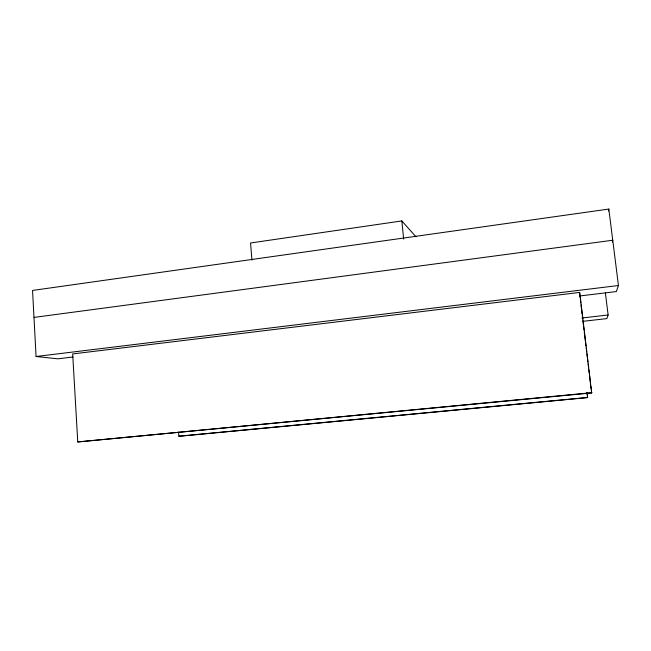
<?xml version="1.0" encoding="UTF-8"?>
<svg xmlns="http://www.w3.org/2000/svg" width="651" height="651" viewBox="0 0 651 651"><rect width="100%" height="100%" fill="white"/><g stroke="black" fill="none" stroke-linecap="round" stroke-linejoin="round"><path stroke-width="0.98" d="M608.482 211.03L608.823 209.052L32.55 290.444L36.065 356.504L57.866 358.823L73.018 357M612.339 242.05L612.746 240.243L33.982 317.411M605.389 292.958L608.124 314.986L606.854 318.608L582.612 321.366M608.823 209.052L618.45 285.52L616.334 291.558L579.976 295.936M587.104 392.398L587.576 397.606L182.288 435.991L178.838 436.194L178.553 432.183M591.653 392.927L579.748 292.413L72.676 353.941L77.754 441.948L591.653 392.927L591.409 390.925M415.997 236.818L401.838 220.925L250.554 242.986L251.929 260.075M36.065 356.504L618.45 285.52M581.856 317.997L608.124 314.986M77.754 441.948L591.881 392.667M178.838 436.194L587.715 397.444M579.675 293.918L580.155 297.922M580.399 299.924L580.765 302.918M581.001 304.92L582.092 313.92M582.336 315.922L582.702 318.925M582.938 320.927L583.426 324.922M583.67 326.924L584.028 329.927M584.273 331.92L585.363 340.929M585.607 342.922L585.965 345.925M586.209 347.927L586.689 351.922M586.933 353.924L587.3 356.927M587.536 358.929L587.902 361.923M588.146 363.925L588.626 367.929M588.87 369.931L589.236 372.925M589.472 374.927L590.563 383.927M590.807 385.929L591.173 388.932M586.974 392.602L587.454 396.605M401.838 220.925L403.653 239.096"/></g></svg>
